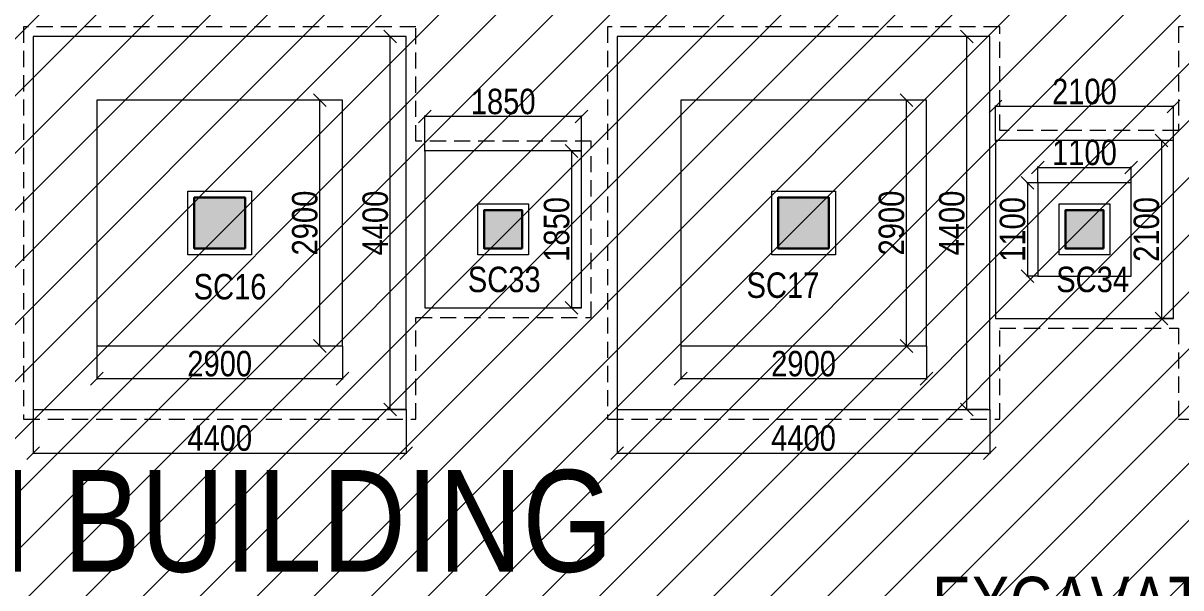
# Model space of a CAD drawing. Header units: millimetres. Extents: x 1112055 to 3390982, y -148532 to 766891.
# Drawn here: x 2764007 to 2777670, y 306215 to 312875 of the extents above; entities that cross this region are included whole.
import ezdxf

# ---------------------------------------------------------------- set-up
doc = ezdxf.new("R2010")
doc.units = ezdxf.units.MM
doc.header["$PDMODE"] = 35
doc.header["$PDSIZE"] = -25
doc.linetypes.add('Hidden', pattern=[9.525, 6.35, -3.175])
for name, color, linetype, lineweight in [('B COL. NO.', 3, 'Continuous', 20), ('B FINAL COLUMN', 1, 'Continuous', 30), ('B FOOTING', 49, 'Continuous', 20), ('B FOOTING DIM', 234, 'Continuous', 9), ('B P.C.C', 251, 'Continuous', 0), ('EXCAVATION LINE', 236, 'Continuous', 30)]:
    doc.layers.add(name, color=color, linetype=linetype, lineweight=lineweight)
doc.layers.add('B Pedestal', color=7, linetype='Continuous', lineweight=9, true_color=0x5c8948)
doc.layers.add('B-COL HT', color=7, linetype='Continuous', lineweight=0, true_color=0x4e4f45)
doc.styles.add('SWINC', font='swissc.ttf')
doc.dimstyles.new('BHOOMI', dxfattribs={"dimtxt": 230, "dimasz": 150, "dimexe": 10, "dimexo": 0, "dimgap": 25, "dimtad": 1, "dimdec": 0, "dimzin": 0, "dimdsep": 46, "dimtxsty": 'SWINC', "dimblk": 'OBLIQUE', "dimcen": 0.09, "dimclrd": 250, "dimclre": 250, "dimclrt": 256, "dimaunit": 1, "dimadec": 3, "dimazin": 0, "dimtfac": 1, "dimtdec": 0, "dimtofl": 0, "dimtmove": 1, "dimatfit": 3, "dimfxl": 100, "dimtolj": 1, "dimtzin": 0, "dimlwd": 9, "dimlwe": 5, "dimarcsym": 0})

# ---------------------------------------------------------------- blocks, each defined once
blk = doc.blocks.new('_Oblique')
at = {"color": 0, "linetype": 'ByBlock', "lineweight": -2}
blk.add_line((-0.5, -0.5), (0.5, 0.5), dxfattribs=at)
blk = doc.blocks.new('*D4186')
at = {"layer": 'B FOOTING DIM', "color": 250, "lineweight": 5, "ltscale": 0.5, "transparency": 16777216}
for p, q in [((2771017, 308317), (2771017, 307794)), ((2775417, 308317), (2775417, 307794)), ((2771017, 307804), (2775417, 307804))]:
    blk.add_line(p, q, dxfattribs=at)
at = {"layer": 'Defpoints', "color": 0, "transparency": 16777216}
for p in [(2771017, 308317), (2775417, 308317), (2775417, 307804)]:
    blk.add_point(p, dxfattribs=at)
at = {"layer": 'B FOOTING DIM', "color": 250, "lineweight": 5, "transparency": 16777216, "xscale": 150, "yscale": 150, "zscale": 150, "rotation": 180}
blk.add_blockref('_Oblique', (2771017, 307804), dxfattribs=at)
at = {"layer": 'B FOOTING DIM', "color": 250, "lineweight": 5, "transparency": 16777216, "xscale": 150, "yscale": 150, "zscale": 150}
blk.add_blockref('_Oblique', (2775417, 307804), dxfattribs=at)
at = {"layer": 'B FOOTING DIM', "transparency": 16777216, "insert": (2773217, 307979), "char_height": 300, "attachment_point": 5, "style": 'SWINC'}
blk.add_mtext('\\A1;4400', dxfattribs=at)
blk = doc.blocks.new('*D4187')
at = {"layer": 'B FOOTING DIM', "color": 250, "lineweight": 5, "ltscale": 0.5, "transparency": 16777216}
for p, q in [((2771767, 309067), (2771767, 308672)), ((2774667, 309067), (2774667, 308672)), ((2771767, 308682), (2774667, 308682))]:
    blk.add_line(p, q, dxfattribs=at)
at = {"layer": 'Defpoints', "color": 0, "transparency": 16777216}
for p in [(2771767, 309067), (2774667, 309067), (2774667, 308682)]:
    blk.add_point(p, dxfattribs=at)
at = {"layer": 'B FOOTING DIM', "color": 250, "lineweight": 5, "transparency": 16777216, "xscale": 150, "yscale": 150, "zscale": 150, "rotation": 180}
blk.add_blockref('_Oblique', (2771767, 308682), dxfattribs=at)
at = {"layer": 'B FOOTING DIM', "color": 250, "lineweight": 5, "transparency": 16777216, "xscale": 150, "yscale": 150, "zscale": 150}
blk.add_blockref('_Oblique', (2774667, 308682), dxfattribs=at)
at = {"layer": 'B FOOTING DIM', "transparency": 16777216, "insert": (2773217, 308857), "char_height": 300, "attachment_point": 5, "style": 'SWINC'}
blk.add_mtext('\\A1;2900', dxfattribs=at)
blk = doc.blocks.new('*D4188')
at = {"layer": 'B FOOTING DIM', "color": 250, "lineweight": 5, "ltscale": 0.5, "transparency": 16777216}
for p, q in [((2774667, 311967), (2774421, 311967)), ((2774431, 309067), (2774431, 311967)), ((2774667, 309067), (2774421, 309067))]:
    blk.add_line(p, q, dxfattribs=at)
at = {"layer": 'Defpoints', "color": 0, "transparency": 16777216}
for p in [(2774431, 311967), (2774667, 311967), (2774667, 309067)]:
    blk.add_point(p, dxfattribs=at)
at = {"layer": 'B FOOTING DIM', "color": 250, "lineweight": 5, "transparency": 16777216, "xscale": 150, "yscale": 150, "zscale": 150}
for p, rotation in [((2774431, 311967), 90), ((2774431, 309067), 270)]:
    blk.add_blockref('_Oblique', p, dxfattribs=dict(at, rotation=rotation))
at = {"layer": 'B FOOTING DIM', "transparency": 16777216, "insert": (2774256, 310517), "char_height": 300, "attachment_point": 5, "rotation": 90, "style": 'SWINC'}
blk.add_mtext('\\A1;2900', dxfattribs=at)
blk = doc.blocks.new('*D4189')
at = {"layer": 'B FOOTING DIM', "color": 250, "lineweight": 5, "ltscale": 0.5, "transparency": 16777216}
for p, q in [((2775392, 312717), (2775133, 312717)), ((2775143, 308317), (2775143, 312717)), ((2775392, 308317), (2775133, 308317))]:
    blk.add_line(p, q, dxfattribs=at)
at = {"layer": 'Defpoints', "color": 0, "transparency": 16777216}
for p in [(2775143, 312717), (2775392, 312717), (2775392, 308317)]:
    blk.add_point(p, dxfattribs=at)
at = {"layer": 'B FOOTING DIM', "color": 250, "lineweight": 5, "transparency": 16777216, "xscale": 150, "yscale": 150, "zscale": 150}
for p, rotation in [((2775143, 312717), 90), ((2775143, 308317), 270)]:
    blk.add_blockref('_Oblique', p, dxfattribs=dict(at, rotation=rotation))
at = {"layer": 'B FOOTING DIM', "transparency": 16777216, "insert": (2774968, 310517), "char_height": 300, "attachment_point": 5, "rotation": 90, "style": 'SWINC'}
blk.add_mtext('\\A1;4400', dxfattribs=at)
blk = doc.blocks.new('*D4190')
at = {"layer": 'B FOOTING DIM', "color": 250, "lineweight": 5, "ltscale": 0.5, "transparency": 16777216}
for p, q in [((2764127, 308317), (2764127, 307794)), ((2768527, 308317), (2768527, 307794)), ((2764127, 307804), (2768527, 307804))]:
    blk.add_line(p, q, dxfattribs=at)
at = {"layer": 'Defpoints', "color": 0, "transparency": 16777216}
for p in [(2764127, 308317), (2768527, 308317), (2768527, 307804)]:
    blk.add_point(p, dxfattribs=at)
at = {"layer": 'B FOOTING DIM', "color": 250, "lineweight": 5, "transparency": 16777216, "xscale": 150, "yscale": 150, "zscale": 150, "rotation": 180}
blk.add_blockref('_Oblique', (2764127, 307804), dxfattribs=at)
at = {"layer": 'B FOOTING DIM', "color": 250, "lineweight": 5, "transparency": 16777216, "xscale": 150, "yscale": 150, "zscale": 150}
blk.add_blockref('_Oblique', (2768527, 307804), dxfattribs=at)
at = {"layer": 'B FOOTING DIM', "transparency": 16777216, "insert": (2766327, 307979), "char_height": 300, "attachment_point": 5, "style": 'SWINC'}
blk.add_mtext('\\A1;4400', dxfattribs=at)
blk = doc.blocks.new('*D4191')
at = {"layer": 'B FOOTING DIM', "color": 250, "lineweight": 5, "ltscale": 0.5, "transparency": 16777216}
for p, q in [((2764877, 309067), (2764877, 308672)), ((2767777, 309067), (2767777, 308672)), ((2764877, 308682), (2767777, 308682))]:
    blk.add_line(p, q, dxfattribs=at)
at = {"layer": 'Defpoints', "color": 0, "transparency": 16777216}
for p in [(2764877, 309067), (2767777, 309067), (2767777, 308682)]:
    blk.add_point(p, dxfattribs=at)
at = {"layer": 'B FOOTING DIM', "color": 250, "lineweight": 5, "transparency": 16777216, "xscale": 150, "yscale": 150, "zscale": 150, "rotation": 180}
blk.add_blockref('_Oblique', (2764877, 308682), dxfattribs=at)
at = {"layer": 'B FOOTING DIM', "color": 250, "lineweight": 5, "transparency": 16777216, "xscale": 150, "yscale": 150, "zscale": 150}
blk.add_blockref('_Oblique', (2767777, 308682), dxfattribs=at)
at = {"layer": 'B FOOTING DIM', "transparency": 16777216, "insert": (2766327, 308857), "char_height": 300, "attachment_point": 5, "style": 'SWINC'}
blk.add_mtext('\\A1;2900', dxfattribs=at)
blk = doc.blocks.new('*D4192')
at = {"layer": 'B FOOTING DIM', "color": 250, "lineweight": 5, "ltscale": 0.5, "transparency": 16777216}
for p, q in [((2767777, 311967), (2767497, 311967)), ((2767507, 309067), (2767507, 311967)), ((2767777, 309067), (2767497, 309067))]:
    blk.add_line(p, q, dxfattribs=at)
at = {"layer": 'Defpoints', "color": 0, "transparency": 16777216}
for p in [(2767507, 311967), (2767777, 311967), (2767777, 309067)]:
    blk.add_point(p, dxfattribs=at)
at = {"layer": 'B FOOTING DIM', "color": 250, "lineweight": 5, "transparency": 16777216, "xscale": 150, "yscale": 150, "zscale": 150}
for p, rotation in [((2767507, 311967), 90), ((2767507, 309067), 270)]:
    blk.add_blockref('_Oblique', p, dxfattribs=dict(at, rotation=rotation))
at = {"layer": 'B FOOTING DIM', "transparency": 16777216, "insert": (2767332, 310517), "char_height": 300, "attachment_point": 5, "rotation": 90, "style": 'SWINC'}
blk.add_mtext('\\A1;2900', dxfattribs=at)
blk = doc.blocks.new('*D4193')
at = {"layer": 'B FOOTING DIM', "color": 250, "lineweight": 5, "ltscale": 0.5, "transparency": 16777216}
for p, q in [((2768527, 312717), (2768329, 312717)), ((2768339, 308317), (2768339, 312717)), ((2768527, 308317), (2768329, 308317))]:
    blk.add_line(p, q, dxfattribs=at)
at = {"layer": 'Defpoints', "color": 0, "transparency": 16777216}
for p in [(2768339, 312717), (2768527, 312717), (2768527, 308317)]:
    blk.add_point(p, dxfattribs=at)
at = {"layer": 'B FOOTING DIM', "color": 250, "lineweight": 5, "transparency": 16777216, "xscale": 150, "yscale": 150, "zscale": 150}
for p, rotation in [((2768339, 312717), 90), ((2768339, 308317), 270)]:
    blk.add_blockref('_Oblique', p, dxfattribs=dict(at, rotation=rotation))
at = {"layer": 'B FOOTING DIM', "transparency": 16777216, "insert": (2768164, 310517), "char_height": 300, "attachment_point": 5, "rotation": 90, "style": 'SWINC'}
blk.add_mtext('\\A1;4400', dxfattribs=at)
blk = doc.blocks.new('*D4303')
at = {"layer": 'B FOOTING DIM', "color": 250, "lineweight": 5, "ltscale": 0.5, "transparency": 16777216}
for p, q in [((2768747, 311367), (2768747, 311784)), ((2770597, 311367), (2770597, 311784)), ((2770597, 311774), (2768747, 311774))]:
    blk.add_line(p, q, dxfattribs=at)
at = {"layer": 'Defpoints', "color": 0, "transparency": 16777216}
for p in [(2768747, 311774), (2768747, 311367), (2770597, 311367)]:
    blk.add_point(p, dxfattribs=at)
at = {"layer": 'B FOOTING DIM', "color": 250, "lineweight": 5, "transparency": 16777216, "xscale": 150, "yscale": 150, "zscale": 150, "rotation": 180}
blk.add_blockref('_Oblique', (2768747, 311774), dxfattribs=at)
at = {"layer": 'B FOOTING DIM', "color": 250, "lineweight": 5, "transparency": 16777216, "xscale": 150, "yscale": 150, "zscale": 150}
blk.add_blockref('_Oblique', (2770597, 311774), dxfattribs=at)
at = {"layer": 'B FOOTING DIM', "transparency": 16777216, "insert": (2769672, 311949), "char_height": 300, "attachment_point": 5, "style": 'SWINC'}
blk.add_mtext('\\A1;1850', dxfattribs=at)
blk = doc.blocks.new('*D4304')
at = {"layer": 'B FOOTING DIM', "color": 250, "lineweight": 5, "ltscale": 0.5, "transparency": 16777216}
for p, q in [((2770597, 311367), (2770469, 311367)), ((2770479, 311367), (2770479, 309517)), ((2770597, 309517), (2770469, 309517))]:
    blk.add_line(p, q, dxfattribs=at)
at = {"layer": 'Defpoints', "color": 0, "transparency": 16777216}
for p in [(2770597, 311367), (2770479, 309517), (2770597, 309517)]:
    blk.add_point(p, dxfattribs=at)
at = {"layer": 'B FOOTING DIM', "color": 250, "lineweight": 5, "transparency": 16777216, "xscale": 150, "yscale": 150, "zscale": 150}
for p, rotation in [((2770479, 311367), 90), ((2770479, 309517), 270)]:
    blk.add_blockref('_Oblique', p, dxfattribs=dict(at, rotation=rotation))
at = {"layer": 'B FOOTING DIM', "transparency": 16777216, "insert": (2770304, 310442), "char_height": 300, "attachment_point": 5, "rotation": 90, "style": 'SWINC'}
blk.add_mtext('\\A1;1850', dxfattribs=at)
blk = doc.blocks.new('*D4313')
at = {"layer": 'B FOOTING DIM', "color": 250, "lineweight": 5, "ltscale": 0.5, "transparency": 16777216}
for p, q in [((2775482, 311492), (2775482, 311902)), ((2777582, 311892), (2775482, 311892)), ((2777582, 311492), (2777582, 311902))]:
    blk.add_line(p, q, dxfattribs=at)
at = {"layer": 'Defpoints', "color": 0, "transparency": 16777216}
for p in [(2775482, 311892), (2775482, 311492), (2777582, 311492)]:
    blk.add_point(p, dxfattribs=at)
at = {"layer": 'B FOOTING DIM', "color": 250, "lineweight": 5, "transparency": 16777216, "xscale": 150, "yscale": 150, "zscale": 150, "rotation": 180}
blk.add_blockref('_Oblique', (2775482, 311892), dxfattribs=at)
at = {"layer": 'B FOOTING DIM', "color": 250, "lineweight": 5, "transparency": 16777216, "xscale": 150, "yscale": 150, "zscale": 150}
blk.add_blockref('_Oblique', (2777582, 311892), dxfattribs=at)
at = {"layer": 'B FOOTING DIM', "transparency": 16777216, "insert": (2776532, 312067), "char_height": 300, "attachment_point": 5, "style": 'SWINC'}
blk.add_mtext('\\A1;2100', dxfattribs=at)
blk = doc.blocks.new('*D4314')
at = {"layer": 'B FOOTING DIM', "color": 250, "lineweight": 5, "ltscale": 0.5, "transparency": 16777216}
for p, q in [((2777582, 311492), (2777430, 311492)), ((2777440, 311492), (2777440, 309392)), ((2777582, 309392), (2777430, 309392))]:
    blk.add_line(p, q, dxfattribs=at)
at = {"layer": 'Defpoints', "color": 0, "transparency": 16777216}
for p in [(2777582, 311492), (2777440, 309392), (2777582, 309392)]:
    blk.add_point(p, dxfattribs=at)
at = {"layer": 'B FOOTING DIM', "color": 250, "lineweight": 5, "transparency": 16777216, "xscale": 150, "yscale": 150, "zscale": 150}
for p, rotation in [((2777440, 311492), 90), ((2777440, 309392), 270)]:
    blk.add_blockref('_Oblique', p, dxfattribs=dict(at, rotation=rotation))
at = {"layer": 'B FOOTING DIM', "transparency": 16777216, "insert": (2777265, 310442), "char_height": 300, "attachment_point": 5, "rotation": 90, "style": 'SWINC'}
blk.add_mtext('\\A1;2100', dxfattribs=at)
blk = doc.blocks.new('*D4321')
at = {"layer": 'B FOOTING DIM', "color": 250, "lineweight": 5, "ltscale": 0.5, "transparency": 16777216}
for p, q in [((2775982, 310992), (2775982, 311183)), ((2775982, 311173), (2777082, 311173)), ((2777082, 310992), (2777082, 311183))]:
    blk.add_line(p, q, dxfattribs=at)
at = {"layer": 'Defpoints', "color": 0, "transparency": 16777216}
for p in [(2777082, 311173), (2775982, 310992), (2777082, 310992)]:
    blk.add_point(p, dxfattribs=at)
at = {"layer": 'B FOOTING DIM', "color": 250, "lineweight": 5, "transparency": 16777216, "xscale": 150, "yscale": 150, "zscale": 150, "rotation": 180}
blk.add_blockref('_Oblique', (2775982, 311173), dxfattribs=at)
at = {"layer": 'B FOOTING DIM', "color": 250, "lineweight": 5, "transparency": 16777216, "xscale": 150, "yscale": 150, "zscale": 150}
blk.add_blockref('_Oblique', (2777082, 311173), dxfattribs=at)
at = {"layer": 'B FOOTING DIM', "transparency": 16777216, "insert": (2776532, 311348), "char_height": 300, "attachment_point": 5, "style": 'SWINC'}
blk.add_mtext('\\A1;1100', dxfattribs=at)
blk = doc.blocks.new('*D4322')
at = {"layer": 'B FOOTING DIM', "color": 250, "lineweight": 5, "ltscale": 0.5, "transparency": 16777216}
for p, q in [((2775982, 310992), (2775850, 310992)), ((2775860, 310992), (2775860, 309892)), ((2775982, 309892), (2775850, 309892))]:
    blk.add_line(p, q, dxfattribs=at)
at = {"layer": 'Defpoints', "color": 0, "transparency": 16777216}
for p in [(2775982, 310992), (2775860, 309892), (2775982, 309892)]:
    blk.add_point(p, dxfattribs=at)
at = {"layer": 'B FOOTING DIM', "color": 250, "lineweight": 5, "transparency": 16777216, "xscale": 150, "yscale": 150, "zscale": 150}
for p, rotation in [((2775860, 310992), 90), ((2775860, 309892), 270)]:
    blk.add_blockref('_Oblique', p, dxfattribs=dict(at, rotation=rotation))
at = {"layer": 'B FOOTING DIM', "transparency": 16777216, "insert": (2775685, 310442), "char_height": 300, "attachment_point": 5, "rotation": 90, "style": 'SWINC'}
blk.add_mtext('\\A1;1100', dxfattribs=at)

msp = doc.modelspace()

# ---------------------------------------------------------------- hatches: boundary and pattern name
at = {"layer": 'B-COL HT', "lineweight": 0}
h = msp.add_hatch(color=250, dxfattribs=at)
h.dxf.hatch_style = 1
h.paths.add_polyline_path([(2766627.2, 310217.4), (2766027.2, 310217.4), (2766027.2, 310817.4), (2766627.2, 310817.4)])
h = msp.add_hatch(color=250, dxfattribs=at)
h.dxf.hatch_style = 1
h.paths.add_polyline_path([(2773517.2, 310217.4), (2772917.2, 310217.4), (2772917.2, 310817.4), (2773517.2, 310817.4)])
h = msp.add_hatch(color=250, dxfattribs=at)
h.dxf.hatch_style = 1
h.paths.add_polyline_path([(2769447.3, 310217.4), (2769447.3, 310667.4), (2769897.3, 310667.4), (2769897.3, 310217.4)])
h = msp.add_hatch(color=250, dxfattribs=at)
h.dxf.hatch_style = 1
h.paths.add_polyline_path([(2776307.3, 310217.4), (2776307.3, 310667.4), (2776757.3, 310667.4), (2776757.3, 310217.4)])
at = {"layer": 'EXCAVATION LINE', "lineweight": 0}
h = msp.add_hatch(dxfattribs=at)
h.set_pattern_fill('ANSI31', color=250, scale=150)
h.set_pattern_definition([(45, (838855.95, -148808.4), (-336.7596, 336.7596), [])])
h.paths.add_polyline_path([(2753042.2, 321417.4), (2753042.2, 256852.4), (2759522.2, 256852.4), (2793592.2, 256852.4), (2793592.2, 269203.9), (2792242.2, 271633.9), (2792242.2, 303783.9), (2793592.2, 303783.9), (2793592.2, 306213.9), (2792242.2, 306213.9), (2792242.2, 321417.4)])

# ---------------------------------------------------------------- linework, layer by layer
at = {"layer": 'B FINAL COLUMN', "color": 1, "lineweight": 30}
for points in [[(2766627.2, 310217.4), (2766027.2, 310217.4), (2766027.2, 310817.4), (2766627.2, 310817.4)], [(2773517.2, 310217.4), (2772917.2, 310217.4), (2772917.2, 310817.4), (2773517.2, 310817.4)]]:
    msp.add_lwpolyline(points, close=True, dxfattribs=at)
at = {"layer": 'B FINAL COLUMN', "color": 11, "lineweight": 30}
for points in [[(2769897.3, 310217.4), (2769447.3, 310217.4), (2769447.3, 310667.4), (2769897.3, 310667.4)], [(2776757.3, 310217.4), (2776307.3, 310217.4), (2776307.3, 310667.4), (2776757.3, 310667.4)]]:
    msp.add_lwpolyline(points, close=True, dxfattribs=at)
at = {"layer": 'B FOOTING'}
for points in [[(2764127.2, 308317.4), (2768527.2, 308317.4), (2768527.2, 312717.4), (2764127.2, 312717.4)], [(2771017.2, 308317.4), (2775417.2, 308317.4), (2775417.2, 312717.4), (2771017.2, 312717.4)], [(2764877.2, 309067.4), (2767777.2, 309067.4), (2767777.2, 311967.4), (2764877.2, 311967.4)], [(2771767.2, 309067.4), (2774667.2, 309067.4), (2774667.2, 311967.4), (2771767.2, 311967.4)], [(2775482.3, 309392.4), (2777582.3, 309392.4), (2777582.3, 311492.4), (2775482.3, 311492.4)], [(2768747.3, 309517.4), (2770597.3, 309517.4), (2770597.3, 311367.4), (2768747.3, 311367.4)], [(2775982.3, 309892.4), (2777082.3, 309892.4), (2777082.3, 310992.4), (2775982.3, 310992.4)]]:
    msp.add_lwpolyline(points, close=True, dxfattribs=at)
at = {"layer": 'B P.C.C', "color": 250, "linetype": 'Hidden', "lineweight": 0, "ltscale": 30}
for points in [[(2768642.2, 311482.4), (2768642.2, 312832.4), (2764012.2, 312832.4), (2764012.2, 308202.4), (2768642.2, 308202.4), (2768642.2, 309402.4)], [(2775532.2, 311607.4), (2775532.2, 312832.4), (2770902.2, 312832.4), (2770902.2, 308202.4), (2775532.2, 308202.4), (2775532.2, 309277.4)], [(2777642.3, 309277.4), (2777642.3, 308202.4), (2782272.3, 308202.4), (2782272.3, 312832.4), (2777642.3, 312832.4), (2777642.3, 311607.4)], [(2777642.3, 311607.4), (2775532.2, 311607.4)], [(2768642.2, 309402.4), (2770712.3, 309402.4), (2770712.3, 311482.4), (2768642.2, 311482.4)], [(2775532.2, 309277.4), (2777642.3, 309277.4)]]:
    msp.add_lwpolyline(points, dxfattribs=at)
at = {"layer": 'B Pedestal', "color": 87, "lineweight": 9}
for points in [[(2766702.2, 310142.4), (2765952.2, 310142.4), (2765952.2, 310892.4), (2766702.2, 310892.4)], [(2773592.2, 310142.4), (2772842.2, 310142.4), (2772842.2, 310892.4), (2773592.2, 310892.4)], [(2769972.3, 310142.4), (2769372.3, 310142.4), (2769372.3, 310742.4), (2769972.3, 310742.4)], [(2776832.3, 310142.4), (2776232.3, 310142.4), (2776232.3, 310742.4), (2776832.3, 310742.4)]]:
    msp.add_lwpolyline(points, close=True, dxfattribs=at)

# ---------------------------------------------------------------- texts
at = {"color": 1, "style": 'SWINC'}
msp.add_text('STEM BUILDING', height=1200, dxfattribs=at).set_placement((2760276.6, 306403.8))
at = {"layer": 'B COL. NO.', "style": 'SWINC'}
for s, p in [('SC33', (2769255.1, 309702.5)), ('SC34', (2776199, 309702.5)), ('SC16', (2766019.2, 309616.4)), ('SC17', (2772544, 309634.5))]:
    msp.add_text(s, height=300, dxfattribs=at).set_placement(p)
at = {"layer": 'EXCAVATION LINE', "color": 96, "style": 'SWINC'}
msp.add_text('EXCAVATION LVL. (- 7.10M) ', height=600, dxfattribs=at).set_placement((2774735.9, 305744.8))

# ---------------------------------------------------------------- dimensions: what is measured, and where the dimension line sits
at = {"layer": 'B FOOTING DIM', "color": 250, "ltscale": 0.5}
for base, p1, p2, picture, middle in [((2768338.8, 312717.4), (2768527.2, 308317.4), (2768527.2, 312717.4), '*D4193', (2768163.8, 310517.4)), ((2775143.1, 312717.4), (2775391.5, 308317.4), (2775391.5, 312717.4), '*D4189', (2774968.1, 310517.4)), ((2767507.2, 311967.4), (2767777.2, 309067.4), (2767777.2, 311967.4), '*D4192', (2767332.2, 310517.4)), ((2774431.5, 311967.4), (2774667.2, 309067.4), (2774667.2, 311967.4), '*D4188', (2774256.5, 310517.4)), ((2777440.1, 309392.4), (2777582.3, 311492.4), (2777582.3, 309392.4), '*D4314', (2777265.1, 310442.4)), ((2770479, 309517.4), (2770597.3, 311367.4), (2770597.3, 309517.4), '*D4304', (2770304, 310442.4)), ((2775859.7, 309892.4), (2775982.3, 310992.4), (2775982.3, 309892.4), '*D4322', (2775684.7, 310442.4))]:
    dim = msp.add_linear_dim(base=base, p1=p1, p2=p2, angle=90, dimstyle='BHOOMI', override={"dimtxt": 300, "dimlwd": 5}, dxfattribs=at)
    dim.commit()
    dim.dimension.update_dxf_attribs({"geometry": picture, "text_midpoint": middle})
for base, p1, p2, picture, middle in [((2775482.3, 311892.5), (2777582.3, 311492.4), (2775482.3, 311492.4), '*D4313', (2776532.3, 312067.5)), ((2768747.3, 311774.3), (2770597.3, 311367.4), (2768747.3, 311367.4), '*D4303', (2769672.3, 311949.3)), ((2777082.3, 311173.3), (2775982.3, 310992.4), (2777082.3, 310992.4), '*D4321', (2776532.3, 311348.3)), ((2767777.2, 308682), (2764877.2, 309067.4), (2767777.2, 309067.4), '*D4191', (2766327.2, 308857)), ((2774667.2, 308682), (2771767.2, 309067.4), (2774667.2, 309067.4), '*D4187', (2773217.2, 308857)), ((2768527.2, 307803.5), (2764127.2, 308317.4), (2768527.2, 308317.4), '*D4190', (2766327.2, 307978.5)), ((2775417.2, 307803.5), (2771017.2, 308317.4), (2775417.2, 308317.4), '*D4186', (2773217.2, 307978.5))]:
    dim = msp.add_linear_dim(base=base, p1=p1, p2=p2, dimstyle='BHOOMI', override={"dimtxt": 300, "dimlwd": 5}, dxfattribs=at)
    dim.commit()
    dim.dimension.update_dxf_attribs({"geometry": picture, "text_midpoint": middle})

doc.saveas('drawing.dxf')
